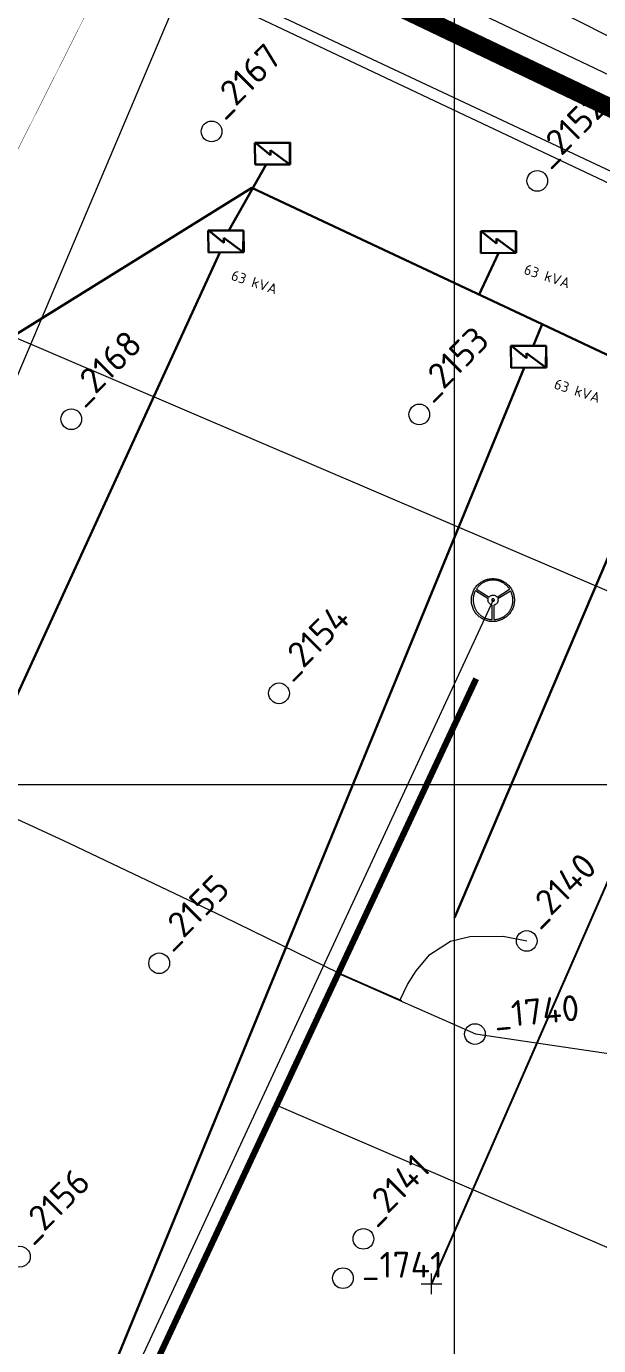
# Model space of a CAD drawing. Header units: millimetres. Extents: x 519 to 9564855, y -810 to 5021775.
# Drawn here: x 9527793 to 9528070, y 4999729 to 5000366 of the extents above; entities that cross this region are included whole.
import ezdxf

# ---------------------------------------------------------------- set-up
doc = ezdxf.new("R2010")
doc.units = ezdxf.units.MM
doc.header["$LTSCALE"] = 2
doc.header["$MEASUREMENT"] = 0
doc.header["$PDMODE"] = 2
doc.header["$PDSIZE"] = 5
doc.linetypes.add('DASHED', pattern=[0.75, 0.5, -0.25])
for name, color, linetype in [('FIBERGLASS', 212, 'Continuous'), ('GRID_PULKOVO', 7, 'Continuous'), ('OilColl&Flowlines', 3, 'Continuous'), ('OLD WELLS(dr.bfr2000)', 24, 'Continuous'), ('PPLINE_WAT', 7, 'WTR_LINE'), ('ROAD_ASF', 9, 'Continuous'), ('ROAD_GROUND', 9, 'Continuous')]:
    doc.layers.add(name, color=color, linetype=linetype)
for name, color, linetype, lineweight in [('PPLINE_GAS', 4, 'GAS_LINE', 30), ('WELLS(drilled after 2000y)', 6, 'Continuous', 40), ('Новый водовод', 5, 'g_122_vpr', 30), ('Оптиковолоконный кабель', 220, 'CAB6', 20), ('связь', 4, 'Continuous', 13), ('Скважины на 2026', 222, 'Continuous', 50), ('Электро', 1, 'Continuous', 30), ('Электроснаб', 1, 'Continuous', 18), ('Электроснабжене', 1, 'Continuous', 18)]:
    doc.layers.add(name, color=color, linetype=linetype, lineweight=lineweight)
doc.styles.add('92051501$0$STANDARD', font='simplex.shx')
doc.styles.add('Elect', font='isocpeur.ttf')
doc.styles.add('Line_GUGK', font='')
doc.styles.get("Standard").update_dxf_attribs({"font": 'isocpeur.ttf', "width": 0.5})
doc.styles.get('Line_GUGK').set_extended_font_data('Bm431', italic=True)
doc.linetypes.add('CAB', pattern='A,0.7,-0.43403,["K",Standard,S=0.9,R=0,X=-0.4,Y=-0.3],-0.8', length=1.93403)
doc.linetypes.add('CAB6', pattern='A,0.9,-0.9,["6",Standard,S=0.9,R=0,X=-0.8,Y=-0.4],11', length=12.8)
doc.linetypes.add('g_122_vpr', pattern='A,2,-2,3,-0.6,["Впр",Line_GUGK,S=2,R=0,X=0,Y=-1],-6.4,3,-2,8,-2,8,-2,6', length=45)
doc.linetypes.add('GAS_LINE', pattern='A,0.5,-0.2,["G",92051501$0$STANDARD,S=0.1,R=0,X=-0.1,Y=-0.05],-0.05', length=0.75)
doc.linetypes.add('WTR_LINE', pattern='A,0.5,-0.2,["W",92051501$0$STANDARD,S=0.1,R=0,X=-0.1,Y=-0.05],-0.05', length=0.75)

msp = doc.modelspace()

# ---------------------------------------------------------------- linework, layer by layer
at = {"layer": 'FIBERGLASS', "color": 3, "linetype": 'DASHED', "lineweight": 0, "ltscale": 0.07, "const_width": 3}
msp.add_lwpolyline([(9528010.58, 5000051.16), (9527699.68, 4999386.58), (9528736.56, 4998907.18), (9529366.4667, 4997403.7465)], dxfattribs=at)
at = {"layer": 'GRID_PULKOVO', "lineweight": 0}
for p, q in [((9528000, 5011000), (9528000, 4992000)), ((9519000, 5000000), (9533000, 5000000))]:
    msp.add_line(p, q, dxfattribs=at)
at = {"layer": 'OilColl&Flowlines', "lineweight": 0}
for points in [[(9528018.6564, 5000099.55727), (9528018.6564, 5000099.55727), (9528019.18612, 5000099.54688), (9528019.70546, 5000099.50533), (9528020.22479, 5000099.43263), (9528020.73374, 5000099.34953), (9528021.2323, 5000099.22489), (9528021.72048, 5000099.08987), (9528022.20865, 5000098.92368), (9528022.67606, 5000098.73672), (9528023.13307, 5000098.52898), (9528023.5797, 5000098.30048), (9528024.01594, 5000098.05119), (9528024.4418, 5000097.78114), (9528024.84688, 5000097.49031), (9528025.24157, 5000097.17871), (9528025.61549, 5000096.85672), (9528025.97903, 5000096.51396), (9528026.32179, 5000096.15043), (9528026.65417, 5000095.7765), (9528026.96577, 5000095.38181), (9528027.2566, 5000094.97673), (9528027.52665, 5000094.55087), (9528027.77593, 5000094.11463), (9528028.00444, 5000093.668), (9528028.22256, 5000093.21099), (9528028.40952, 5000092.7332), (9528028.57571, 5000092.25541), (9528028.71073, 5000091.75685), (9528028.82499, 5000091.25829), (9528028.91847, 5000090.74934), (9528028.99118, 5000090.23), (9528029.03272, 5000089.70028), (9528029.04311, 5000089.17056), (9528029.04311, 5000089.17056), (9528029.03272, 5000088.63045), (9528028.99118, 5000088.10073), (9528028.91847, 5000087.58139), (9528028.82499, 5000087.07244), (9528028.71073, 5000086.57388), (9528028.57571, 5000086.07532), (9528028.40952, 5000085.58714), (9528028.22256, 5000085.11974), (9528028.00444, 5000084.66272), (9528027.77593, 5000084.2161), (9528027.52665, 5000083.77985), (9528027.2566, 5000083.354), (9528026.96577, 5000082.94892), (9528026.65417, 5000082.55422), (9528026.32179, 5000082.1803), (9528025.97903, 5000081.81677), (9528025.61549, 5000081.474), (9528025.24157, 5000081.15202), (9528024.84688, 5000080.84041), (9528024.4418, 5000080.54959), (9528024.01594, 5000080.27953), (9528023.5797, 5000080.03025), (9528023.13307, 5000079.80174), (9528022.67606, 5000079.59401), (9528022.20865, 5000079.40705), (9528021.72048, 5000079.25125), (9528021.2323, 5000079.10583), (9528020.73374, 5000078.99158), (9528020.22479, 5000078.8981), (9528019.70546, 5000078.83578), (9528019.18612, 5000078.79423), (9528018.6564, 5000078.78385), (9528018.6564, 5000078.78385), (9528018.11629, 5000078.79423), (9528017.58657, 5000078.83578), (9528017.06723, 5000078.8981), (9528016.55828, 5000078.99158), (9528016.04933, 5000079.10583), (9528015.56116, 5000079.25125), (9528015.07298, 5000079.40705), (9528014.60558, 5000079.59401), (9528014.13818, 5000079.80174), (9528013.69155, 5000080.03025), (9528013.25531, 5000080.27953), (9528012.83984, 5000080.54959), (9528012.43476, 5000080.84041), (9528012.04006, 5000081.15202), (9528011.66614, 5000081.474), (9528011.30261, 5000081.81677), (9528010.95985, 5000082.1803), (9528010.62747, 5000082.55422), (9528010.32626, 5000082.94892), (9528010.03543, 5000083.354), (9528009.76537, 5000083.77985), (9528009.51609, 5000084.2161), (9528009.28759, 5000084.66272), (9528009.07985, 5000085.11974), (9528008.89289, 5000085.58714), (9528008.73709, 5000086.07532), (9528008.59168, 5000086.57388), (9528008.47742, 5000087.07244), (9528008.38394, 5000087.58139), (9528008.32162, 5000088.10073), (9528008.28008, 5000088.63045), (9528008.26969, 5000089.17056), (9528008.26969, 5000089.17056), (9528008.28008, 5000089.70028), (9528008.32162, 5000090.23), (9528008.38394, 5000090.74934), (9528008.47742, 5000091.25829), (9528008.59168, 5000091.75685), (9528008.73709, 5000092.25541), (9528008.89289, 5000092.7332), (9528009.07985, 5000093.21099), (9528009.28759, 5000093.668), (9528009.51609, 5000094.11463), (9528009.76537, 5000094.55087), (9528010.03543, 5000094.97673), (9528010.32626, 5000095.38181), (9528010.62747, 5000095.7765), (9528010.95985, 5000096.15043), (9528011.30261, 5000096.51396), (9528011.66614, 5000096.85672), (9528012.04006, 5000097.17871), (9528012.43476, 5000097.49031), (9528012.83984, 5000097.78114), (9528013.25531, 5000098.05119), (9528013.69155, 5000098.30048), (9528014.13818, 5000098.52898), (9528014.60558, 5000098.73672), (9528015.07298, 5000098.92368), (9528015.56116, 5000099.08987), (9528016.04933, 5000099.22489), (9528016.55828, 5000099.34953), (9528017.06723, 5000099.43263), (9528017.58657, 5000099.50533), (9528018.11629, 5000099.54688), (9528018.6564, 5000099.55727)], [(9528016.78679, 5000090.59354), (9528016.78679, 5000090.59354), (9528016.99453, 5000090.84282), (9528017.23342, 5000091.06094), (9528017.49309, 5000091.23751), (9528017.75276, 5000091.37254), (9528018.0332, 5000091.46602), (9528018.32402, 5000091.53873), (9528018.61485, 5000091.56989), (9528018.90568, 5000091.56989), (9528019.18612, 5000091.53873), (9528019.46656, 5000091.47641), (9528019.72623, 5000091.39331), (9528019.96512, 5000091.27906), (9528020.19363, 5000091.14403), (9528020.38059, 5000090.97784), (9528020.54678, 5000090.80127), (9528020.68181, 5000090.59354), (9528026.76842, 5000094.40546), (9528026.76842, 5000094.40546), (9528026.62301, 5000094.64435), (9528026.45682, 5000094.87286), (9528026.29063, 5000095.10137), (9528026.11406, 5000095.32988), (9528025.9271, 5000095.548), (9528025.74014, 5000095.76612), (9528025.5324, 5000095.97385), (9528025.32467, 5000096.18159), (9528025.10655, 5000096.37893), (9528024.88843, 5000096.57628), (9528024.64953, 5000096.76324), (9528024.41064, 5000096.93982), (9528024.17174, 5000097.11639), (9528023.92246, 5000097.28258), (9528023.66279, 5000097.44876), (9528023.40313, 5000097.59418), (9528023.13307, 5000097.73959), (9528022.86302, 5000097.88501), (9528022.58258, 5000098.00965), (9528022.30213, 5000098.13429), (9528022.02169, 5000098.24854), (9528021.73087, 5000098.35241), (9528021.44004, 5000098.44589), (9528021.14921, 5000098.52898), (9528020.84799, 5000098.61208), (9528020.54678, 5000098.6744), (9528020.24557, 5000098.73672), (9528019.93396, 5000098.78865), (9528019.63275, 5000098.81981), (9528019.32115, 5000098.85097), (9528019.00955, 5000098.86136), (9528018.69795, 5000098.87174), (9528018.69795, 5000098.87174), (9528018.38634, 5000098.86136), (9528018.07474, 5000098.85097), (9528017.76314, 5000098.81981), (9528017.45154, 5000098.78865), (9528017.15033, 5000098.73672), (9528016.84911, 5000098.68478), (9528016.5479, 5000098.62246), (9528016.25707, 5000098.54976), (9528015.95585, 5000098.45628), (9528015.67541, 5000098.3628), (9528015.38459, 5000098.26932), (9528015.10414, 5000098.15506), (9528014.83409, 5000098.03042), (9528014.56403, 5000097.90578), (9528014.29398, 5000097.77075), (9528014.03431, 5000097.62534), (9528013.77464, 5000097.47993), (9528013.52536, 5000097.31374), (9528013.27608, 5000097.14755), (9528013.03719, 5000096.98136), (9528012.80868, 5000096.7944), (9528012.58017, 5000096.60744), (9528012.36205, 5000096.42048), (9528012.14393, 5000096.21275), (9528011.9362, 5000096.00501), (9528011.73885, 5000095.79728), (9528011.55189, 5000095.57916), (9528011.36493, 5000095.35065), (9528011.18835, 5000095.12214), (9528011.01178, 5000094.89363), (9528010.85598, 5000094.65474), (9528010.70018, 5000094.40546), (9528016.78679, 5000090.59354)], [(9528018.25132, 5000086.78161), (9528018.25132, 5000086.78161), (9528018.01242, 5000086.86471), (9528017.78392, 5000086.95819), (9528017.55541, 5000087.08283), (9528017.34767, 5000087.21786), (9528017.15033, 5000087.37366), (9528016.97375, 5000087.53984), (9528016.80756, 5000087.7268), (9528016.67254, 5000087.92415), (9528016.5479, 5000088.13189), (9528016.44403, 5000088.35001), (9528016.37132, 5000088.57851), (9528016.31939, 5000088.81741), (9528016.29862, 5000089.06669), (9528016.309, 5000089.31597), (9528016.35055, 5000089.56525), (9528016.42326, 5000089.82492), (9528010.22239, 5000093.71994), (9528010.22239, 5000093.71994), (9528010.08736, 5000093.47065), (9528009.96272, 5000093.22137), (9528009.84847, 5000092.96171), (9528009.7446, 5000092.70204), (9528009.64073, 5000092.43198), (9528009.54725, 5000092.15154), (9528009.46416, 5000091.88149), (9528009.39145, 5000091.59066), (9528009.32913, 5000091.31022), (9528009.2772, 5000091.01939), (9528009.22527, 5000090.72856), (9528009.19411, 5000090.43774), (9528009.16295, 5000090.13652), (9528009.14217, 5000089.83531), (9528009.13179, 5000089.53409), (9528009.13179, 5000089.23288), (9528009.14217, 5000088.93166), (9528009.16295, 5000088.63045), (9528009.18372, 5000088.31885), (9528009.22527, 5000088.01763), (9528009.26681, 5000087.71642), (9528009.32913, 5000087.4152), (9528009.39145, 5000087.11399), (9528009.46416, 5000086.81277), (9528009.54725, 5000086.51156), (9528009.64073, 5000086.22073), (9528009.7446, 5000085.9299), (9528009.85886, 5000085.63908), (9528009.9835, 5000085.34825), (9528010.11852, 5000085.06781), (9528010.26394, 5000084.78736), (9528010.41974, 5000084.50692), (9528010.41974, 5000084.50692), (9528010.57554, 5000084.23687), (9528010.75211, 5000083.9772), (9528010.9183, 5000083.71753), (9528011.10526, 5000083.46825), (9528011.30261, 5000083.22936), (9528011.49996, 5000082.99046), (9528011.6973, 5000082.76196), (9528011.91542, 5000082.54384), (9528012.12316, 5000082.3361), (9528012.35167, 5000082.12837), (9528012.58017, 5000081.93102), (9528012.81907, 5000081.74406), (9528013.05796, 5000081.5571), (9528013.29686, 5000081.39091), (9528013.54614, 5000081.22472), (9528013.80581, 5000081.06892), (9528014.05509, 5000080.91312), (9528014.32514, 5000080.77809), (9528014.58481, 5000080.64307), (9528014.85486, 5000080.51843), (9528015.12492, 5000080.40417), (9528015.40536, 5000080.30031), (9528015.67541, 5000080.19644), (9528015.95585, 5000080.11335), (9528016.24668, 5000080.03025), (9528016.52712, 5000079.95754), (9528016.80756, 5000079.89522), (9528017.09839, 5000079.84329), (9528017.38922, 5000079.79136), (9528017.66966, 5000079.7602), (9528017.96049, 5000079.73942), (9528018.25132, 5000079.71865), (9528018.25132, 5000086.78161)], [(9528021.04534, 5000089.82492), (9528021.04534, 5000089.82492), (9528021.10766, 5000089.55486), (9528021.13882, 5000089.28481), (9528021.13882, 5000089.02514), (9528021.11805, 5000088.77586), (9528021.0765, 5000088.52658), (9528021.01418, 5000088.28769), (9528020.9207, 5000088.06957), (9528020.81683, 5000087.86183), (9528020.68181, 5000087.66448), (9528020.51562, 5000087.47752), (9528020.33905, 5000087.32172), (9528020.1417, 5000087.16592), (9528019.92358, 5000087.04128), (9528019.68468, 5000086.93741), (9528019.42502, 5000086.84393), (9528019.14457, 5000086.78161), (9528019.14457, 5000079.71865), (9528019.14457, 5000079.71865), (9528019.42502, 5000079.72904), (9528019.70546, 5000079.74981), (9528019.9859, 5000079.78097), (9528020.26634, 5000079.82252), (9528020.54678, 5000079.87445), (9528020.82722, 5000079.92638), (9528021.10766, 5000079.99909), (9528021.3881, 5000080.0718), (9528021.66854, 5000080.15489), (9528021.94899, 5000080.24837), (9528022.22943, 5000080.35224), (9528022.49948, 5000080.45611), (9528022.76954, 5000080.58075), (9528023.03959, 5000080.70539), (9528023.30965, 5000080.84041), (9528023.56931, 5000080.98583), (9528023.82898, 5000081.13124), (9528024.08865, 5000081.29743), (9528024.33793, 5000081.46362), (9528024.58721, 5000081.64019), (9528024.8261, 5000081.81677), (9528025.065, 5000082.01411), (9528025.29351, 5000082.21146), (9528025.52201, 5000082.41919), (9528025.74014, 5000082.62693), (9528025.94787, 5000082.85544), (9528026.1556, 5000083.08394), (9528026.35295, 5000083.32284), (9528026.53991, 5000083.56173), (9528026.72687, 5000083.81101), (9528026.89306, 5000084.07068), (9528027.05925, 5000084.34074), (9528027.05925, 5000084.34074), (9528027.21505, 5000084.62118), (9528027.36046, 5000084.90162), (9528027.49549, 5000085.19245), (9528027.62013, 5000085.47289), (9528027.724, 5000085.76372), (9528027.82786, 5000086.06493), (9528027.92134, 5000086.35576), (9528028.00444, 5000086.64659), (9528028.07715, 5000086.9478), (9528028.14985, 5000087.24902), (9528028.20179, 5000087.53984), (9528028.24333, 5000087.84106), (9528028.27449, 5000088.14227), (9528028.30565, 5000088.44349), (9528028.31604, 5000088.73431), (9528028.32643, 5000089.03553), (9528028.32643, 5000089.33674), (9528028.30565, 5000089.62757), (9528028.28488, 5000089.9184), (9528028.25372, 5000090.21961), (9528028.22256, 5000090.51044), (9528028.17063, 5000090.79088), (9528028.11869, 5000091.08171), (9528028.04599, 5000091.36215), (9528027.97328, 5000091.64259), (9528027.89018, 5000091.92303), (9528027.7967, 5000092.20348), (9528027.70322, 5000092.47353), (9528027.58897, 5000092.7332), (9528027.47472, 5000093.00325), (9528027.35008, 5000093.26292), (9528027.21505, 5000093.5122), (9528021.04534, 5000089.82492)], [(9528018.737, 5000089.155), (9527768.13413, 4999549.29115)], [(9528018.73949, 5000089.82492), (9528018.73949, 5000089.82492), (9528018.60447, 5000089.81453), (9528018.47982, 5000089.77299), (9528018.37596, 5000089.71067), (9528018.27209, 5000089.63796), (9528018.19938, 5000089.53409), (9528018.13706, 5000089.43022), (9528018.09552, 5000089.30558), (9528018.08513, 5000089.17056), (9528018.08513, 5000089.17056), (9528018.09552, 5000089.03553), (9528018.13706, 5000088.92128), (9528018.19938, 5000088.80702), (9528018.27209, 5000088.71354), (9528018.37596, 5000088.63045), (9528018.47982, 5000088.57851), (9528018.60447, 5000088.53697), (9528018.73949, 5000088.52658), (9528018.73949, 5000088.52658), (9528018.87452, 5000088.53697), (9528018.98877, 5000088.57851), (9528019.10303, 5000088.63045), (9528019.19651, 5000088.71354), (9528019.2796, 5000088.80702), (9528019.33154, 5000088.92128), (9528019.37308, 5000089.03553), (9528019.38347, 5000089.17056), (9528019.38347, 5000089.17056), (9528019.37308, 5000089.30558), (9528019.33154, 5000089.43022), (9528019.2796, 5000089.53409), (9528019.19651, 5000089.63796), (9528019.10303, 5000089.71067), (9528018.98877, 5000089.77299), (9528018.87452, 5000089.81453), (9528018.73949, 5000089.82492)]]:
    msp.add_lwpolyline(points, dxfattribs=at)
at = {"layer": 'OLD WELLS(dr.bfr2000)', "lineweight": 0}
for centre in [(9527882.7, 5000315.7), (9528040.1, 5000291.8), (9527814.9, 5000176.6), (9527983.1, 5000178.9), (9527915.3, 5000044.1), (9528035, 4999924.4), (9527857.4, 4999913.6), (9528010, 4999879.4), (9527956.1, 4999780.4), (9527790.1, 4999771.8), (9527946.2, 4999761.4)]:
    msp.add_circle(centre, 5, dxfattribs=at)
at = {"layer": 'PPLINE_GAS', "linetype": 'GAS_LINE', "lineweight": 0, "ltscale": 20}
for p, q in [((9526079.469, 5001235.137), (9528506.802, 5000093.688)), ((9527632.75, 5000282.51), (9528106.66, 5000079.74))]:
    msp.add_line(p, q, dxfattribs=at)
at = {"layer": 'PPLINE_WAT', "color": 5, "lineweight": 0, "ltscale": 0.5}
msp.add_lwpolyline([(9523498.307, 5002453.507), (9529318.71854, 4999702.75469), (9529357.22076, 4999682.3134), (9529399.33276, 4999675.09879), (9529430.61579, 4999677.50366), (9529678.713, 4999710.142)], dxfattribs=at)
at = {"layer": 'ROAD_ASF', "lineweight": 0}
for points in [[(9527474.32311, 5000617.56906), (9528116.89056, 5000310.63684), (9528226.81042, 5000254.72721), (9528337.76363, 5000207.62802), (9528423.33384, 5000175.53919), (9528508.23721, 5000140.55539), (9528831.91636, 4999991.29355), (9528958.52373, 4999929.76891), (9529199.19997, 4999816.72519), (9529420.2383, 4999714.80045), (9529519.78295, 4999725.69735), (9530586.07899, 4999915.82845), (9531035.1768, 4999767.30001), (9531137.77581, 4999727.02189), (9531247.69257, 4999681.75617), (9532796.3991, 4999126.78216), (9532853.27595, 4999098.34373), (9532865.72759, 4999063.50198), (9532802.29469, 4998894.888), (9532387.6961, 4997953.31546)], [(9527471.737, 5000612.155), (9528114.237, 5000305.255), (9528224.27506, 5000249.28525), (9528335.537, 5000202.055), (9528421.137, 5000169.955), (9528505.837, 5000135.055), (9528829.3486, 4999985.87043), (9528955.937, 4999924.355), (9529196.66831, 4999811.28542), (9529419.237, 4999708.655), (9529520.637, 4999719.755), (9530585.637, 4999909.655), (9531033.137, 4999761.655), (9531135.537, 4999721.455), (9531245.537, 4999676.155), (9531543.14748, 4999569.50724)]]:
    msp.add_lwpolyline(points, dxfattribs=at)
at = {"layer": 'ROAD_GROUND', "color": 8, "lineweight": 0, "const_width": 9}
msp.add_lwpolyline([(9527473.0333, 5000614.86048), (9528115.56378, 5000307.94592), (9528225.54274, 5000252.00623), (9528336.65031, 5000204.84151), (9528422.23542, 5000172.7471), (9528507.0371, 5000137.8052), (9528830.63248, 4999988.58199), (9528957.24834, 4999927.05352), (9529197.94374, 4999814.00088), (9529419.73765, 4999711.72773), (9529520.20998, 4999722.72618), (9530585.85799, 4999912.74173), (9531034.1569, 4999764.47751), (9531136.65641, 4999724.23844), (9531246.61478, 4999678.95558), (9532795.21805, 4999124.01858), (9532850.85648, 4999096.19937), (9532862.5323, 4999063.52849), (9532799.51584, 4998896.0215), (9532384.95048, 4997954.52443)], dxfattribs=at)
at = {"layer": 'WELLS(drilled after 2000y)', "color": 6, "linetype": 'ByBlock', "lineweight": 0, "ltscale": 5, "const_width": 0.2}
msp.add_lwpolyline([(9528369.40559, 5001459.80421), (9527651.8741, 5000034.42587)], dxfattribs=at)
at = {"layer": 'WELLS(drilled after 2000y)', "linetype": 'ByBlock', "lineweight": 0}
for points in [[(9527722.52072, 5000013.80081), (9527811.1575, 4999972.9264), (9527888.34158, 4999936.17299), (9527943.9766, 4999909.0635), (9527973.8523, 4999895.8683), (9527974.48055, 4999895.58988)], [(9527973.85232, 4999895.86829), (9527977.38837, 4999903.33447), (9527981.54489, 4999909.89668), (9527988.1473, 4999917.8055), (9527998.21178, 4999924.22323), (9528007.5588, 4999926.4835), (9528023.60916, 4999926.63841), (9528035.0018, 4999924.3958)]]:
    msp.add_lwpolyline(points, dxfattribs=at)
at = {"layer": 'WELLS(drilled after 2000y)', "linetype": 'ByBlock', "lineweight": 0, "elevation": -25.007}
msp.add_lwpolyline([(9528417.0575, 4999704.7889), (9528396.87416, 4999681.86364), (9528384.2574, 4999685.598), (9528276.7911, 4999712.9521), (9528157.6439, 4999744.2049), (9528096.7473, 4999766.384), (9527914.2923, 4999844.8021), (9527943.7539, 4999908.8986), (9528010.228, 4999879.5717), (9528143.3279, 4999859.9025), (9528157.229, 4999857.0016), (9528301.1834, 4999801.64095), (9528344.64287, 4999788.32379), (9528432.11843, 4999745.0206), (9528472.96328, 4999727.91254), (9528493.38251, 4999719.35985), (9528678.1303, 4999657.0074), (9528915.3462, 4999581.7233), (9528978.88612, 4999555.64747), (9528957.63047, 4999487.71234), (9528957.63047, 4999487.71234)], dxfattribs=at)
at = {"layer": 'Новый водовод', "color": 5, "linetype": 'WTR_LINE', "lineweight": 0, "ltscale": 40, "const_width": 1}
msp.add_lwpolyline([(9528480.54459, 5000782.15978), (9528479.77317, 5000780.31454), (9528484.81662, 5000778.38488), (9528447.59793, 5000683.72073), (9528245.9218, 5000305.3578), (9528155.12671, 5000134.77211), (9528112.33705, 5000040.32036), (9527989.14, 4999758.94)], dxfattribs=at)
at = {"layer": 'Новый водовод', "color": 5, "linetype": 'WTR_LINE', "lineweight": 0, "ltscale": 40}
msp.add_point((9527988.94, 4999758.64), dxfattribs=at)
at = {"layer": 'Оптиковолоконный кабель', "linetype": 'CAB', "lineweight": 20, "ltscale": 0.1}
msp.add_lwpolyline([(9527414.361, 5000657.715), (9528367.831, 5000203.306), (9528537.67, 5000144.581), (9528948.1749, 4999950.5579), (9528948.1749, 4999950.5579), (9528948.1749, 4999950.5579), (9528948.1749, 4999950.5579), (9528948.1749, 4999950.5579), (9528948.1749, 4999950.5579), (9528948.1749, 4999950.5579), (9528948.1749, 4999950.5579), (9528948.1749, 4999950.5579)], dxfattribs=at)
at = {"layer": 'связь', "color": 5, "linetype": 'WTR_LINE', "lineweight": 0, "flags": 128}
msp.add_lwpolyline([(9527322.61221, 5000713.62129), (9527342.47559, 5000703.79193), (9527427.60198, 5000662.76693), (9527514.68763, 5000620.77571), (9527594.97652, 5000581.28371), (9527607.22061, 5000576.79735), (9527644.70666, 5000557.01628), (9527702.64516, 5000531.48108), (9527851.77373, 5000459.1608), (9528010.34164, 5000391.09462), (9528056.31679, 5000370.97002), (9528142.91544, 5000327.28509), (9528152.27957, 5000322.67064)], dxfattribs=at)
at = {"layer": 'Скважины на 2026', "lineweight": 5}
msp.add_line((9528252.251, 5001290.967), (9526560.04883, 4997299.22482), dxfattribs=at)
at = {"layer": 'Электро'}
for p, q in [((9527903.63867, 5000310.21532, 0), (9527920.6871, 5000310.31966, 0)), ((9527903.70337, 5000299.64297, 0), (9527903.63867, 5000310.21532, 0)), ((9527920.58985, 5000310.22121, 0), (9527903.99425, 5000310.11964, 0)), ((9527903.99425, 5000310.11964, 0), (9527911.20603, 5000304.29241, 0)), ((9527920.51616, 5000299.77875, 0), (9527920.58985, 5000310.22121, 0)), ((9527920.6871, 5000310.31966, 0), (9527920.7518, 5000299.74731, 0)), ((9527911.20603, 5000304.29241, 0), (9527911.19149, 5000306.66764, 0)), ((9527911.19149, 5000306.66764, 0), (9527920.51616, 5000299.77875, 0)), ((9527920.7518, 5000299.74731, 0), (9527903.70337, 5000299.64297, 0)), ((9527881.13418, 5000267.74322, 0), (9527898.18262, 5000267.84755, 0)), ((9527881.19889, 5000257.17086, 0), (9527881.13418, 5000267.74322, 0)), ((9527898.08536, 5000267.7491, 0), (9527881.48976, 5000267.64754, 0)), ((9527881.48976, 5000267.64754, 0), (9527888.70154, 5000261.8203, 0)), ((9527898.01167, 5000257.30664, 0), (9527898.08536, 5000267.7491, 0)), ((9527898.18262, 5000267.84755, 0), (9527898.24732, 5000257.2752, 0)), ((9528012.8164, 5000267.45512, 0), (9528029.86483, 5000267.55945, 0)), ((9528012.8811, 5000256.88277, 0), (9528012.8164, 5000267.45512, 0)), ((9528029.76758, 5000267.461, 0), (9528013.17198, 5000267.35944, 0)), ((9528013.17198, 5000267.35944, 0), (9528020.38376, 5000261.53221, 0)), ((9528029.69389, 5000257.01854, 0), (9528029.76758, 5000267.461, 0)), ((9528029.86483, 5000267.55945, 0), (9528029.92954, 5000256.9871, 0)), ((9527888.70154, 5000261.8203, 0), (9527888.68701, 5000264.19554, 0)), ((9527888.68701, 5000264.19554, 0), (9527898.01167, 5000257.30664, 0)), ((9528020.38376, 5000261.53221, 0), (9528020.36922, 5000263.90744, 0)), ((9528020.36922, 5000263.90744, 0), (9528029.69389, 5000257.01854, 0)), ((9527898.24732, 5000257.2752, 0), (9527881.19889, 5000257.17086, 0)), ((9528029.92954, 5000256.9871, 0), (9528012.8811, 5000256.88277, 0)), ((9528027.38553, 5000212.03881, 0), (9528044.43396, 5000212.14315, 0)), ((9528027.45023, 5000201.46646, 0), (9528027.38553, 5000212.03881, 0)), ((9528044.33671, 5000212.0447, 0), (9528027.74111, 5000211.94313, 0)), ((9528027.74111, 5000211.94313, 0), (9528034.95289, 5000206.1159, 0)), ((9528034.95289, 5000206.1159, 0), (9528034.93835, 5000208.49113, 0)), ((9528034.93835, 5000208.49113, 0), (9528044.26302, 5000201.60223, 0)), ((9528044.26302, 5000201.60223, 0), (9528044.33671, 5000212.0447, 0)), ((9528044.43396, 5000212.14315, 0), (9528044.49867, 5000201.57079, 0)), ((9528044.49867, 5000201.57079, 0), (9528027.45023, 5000201.46646, 0))]:
    msp.add_line(p, q, dxfattribs=at)
at = {"layer": 'Электро', "ltscale": 0.5}
for p, q in [((9527909.16536, 5000299.6764, 0), (9527890.98049, 5000267.80348, 0)), ((9527902.11357, 5000288.41598, 0), (9527763.10056, 5000202.11199, 0)), ((9528042.48457, 5000222.55898, 0), (9527902.11357, 5000288.41598, 0)), ((9528021.40532, 5000256.93494, 0), (9528011.98973, 5000236.86606, 0)), ((9528042.48457, 5000222.55898, 0), (9528038.08622, 5000211.86136, 0)), ((9528131.15557, 5000180.60598, 0), (9528042.48457, 5000222.55898, 0))]:
    msp.add_line(p, q, dxfattribs=at)
at = {"layer": 'Электро', "ltscale": 0.0025}
for p, q in [((9527886.71773, 5000257.20464, 0), (9527659.33101, 4999761.04383, 0)), ((9528033.77656, 5000201.37944, 0), (9527829.21257, 4999703.84098, 0))]:
    msp.add_line(p, q, dxfattribs=at)
at = {"layer": 'Электро', "ltscale": 25}
msp.add_line((9528092.42494, 5000152.60938), (9528000.08279, 4999935.61421), dxfattribs=at)
at = {"layer": 'Электроснаб', "color": 1, "linetype": 'ByBlock', "lineweight": 0}
for p, q in [((9527903.63867, 5000310.21532, 0), (9527920.6871, 5000310.31966, 0)), ((9527903.70337, 5000299.64297, 0), (9527903.63867, 5000310.21532, 0)), ((9527920.58985, 5000310.22121, 0), (9527903.99425, 5000310.11964, 0)), ((9527903.99425, 5000310.11964, 0), (9527911.20603, 5000304.29241, 0)), ((9527920.51616, 5000299.77875, 0), (9527920.58985, 5000310.22121, 0)), ((9527920.6871, 5000310.31966, 0), (9527920.7518, 5000299.74731, 0)), ((9527911.20603, 5000304.29241, 0), (9527911.19149, 5000306.66764, 0)), ((9527911.19149, 5000306.66764, 0), (9527920.51616, 5000299.77875, 0)), ((9527920.7518, 5000299.74731, 0), (9527903.70337, 5000299.64297, 0)), ((9527881.13418, 5000267.74322, 0), (9527898.18262, 5000267.84755, 0)), ((9527881.19889, 5000257.17086, 0), (9527881.13418, 5000267.74322, 0)), ((9527898.08536, 5000267.7491, 0), (9527881.48976, 5000267.64754, 0)), ((9527881.48976, 5000267.64754, 0), (9527888.70154, 5000261.8203, 0)), ((9527898.01167, 5000257.30664, 0), (9527898.08536, 5000267.7491, 0)), ((9527898.18262, 5000267.84755, 0), (9527898.24732, 5000257.2752, 0)), ((9528012.8164, 5000267.45512, 0), (9528029.86483, 5000267.55945, 0)), ((9528012.8811, 5000256.88277, 0), (9528012.8164, 5000267.45512, 0)), ((9528029.76758, 5000267.461, 0), (9528013.17198, 5000267.35944, 0)), ((9528013.17198, 5000267.35944, 0), (9528020.38376, 5000261.53221, 0)), ((9528029.69389, 5000257.01854, 0), (9528029.76758, 5000267.461, 0)), ((9528029.86483, 5000267.55945, 0), (9528029.92954, 5000256.9871, 0)), ((9527888.70154, 5000261.8203, 0), (9527888.68701, 5000264.19554, 0)), ((9527888.68701, 5000264.19554, 0), (9527898.01167, 5000257.30664, 0)), ((9528020.38376, 5000261.53221, 0), (9528020.36922, 5000263.90744, 0)), ((9528020.36922, 5000263.90744, 0), (9528029.69389, 5000257.01854, 0)), ((9527898.24732, 5000257.2752, 0), (9527881.19889, 5000257.17086, 0)), ((9528029.92954, 5000256.9871, 0), (9528012.8811, 5000256.88277, 0)), ((9528027.38553, 5000212.03881, 0), (9528044.43396, 5000212.14315, 0)), ((9528027.45023, 5000201.46646, 0), (9528027.38553, 5000212.03881, 0)), ((9528044.33671, 5000212.0447, 0), (9528027.74111, 5000211.94313, 0)), ((9528027.74111, 5000211.94313, 0), (9528034.95289, 5000206.1159, 0)), ((9528034.95289, 5000206.1159, 0), (9528034.93835, 5000208.49113, 0)), ((9528034.93835, 5000208.49113, 0), (9528044.26302, 5000201.60223, 0)), ((9528044.26302, 5000201.60223, 0), (9528044.33671, 5000212.0447, 0)), ((9528044.43396, 5000212.14315, 0), (9528044.49867, 5000201.57079, 0)), ((9528044.49867, 5000201.57079, 0), (9528027.45023, 5000201.46646, 0))]:
    msp.add_line(p, q, dxfattribs=at)
at = {"layer": 'Электроснаб', "color": 1, "linetype": 'ByBlock', "lineweight": 0, "ltscale": 0.5}
for p, q in [((9527909.16536, 5000299.6764, 0), (9527890.98049, 5000267.80348, 0)), ((9527902.11357, 5000288.41598, 0), (9527763.10056, 5000202.11199, 0)), ((9528042.48457, 5000222.55898, 0), (9527902.11357, 5000288.41598, 0)), ((9528021.40532, 5000256.93494, 0), (9528011.98973, 5000236.86606, 0)), ((9528042.48457, 5000222.55898, 0), (9528038.08622, 5000211.86136, 0)), ((9528131.15557, 5000180.60598, 0), (9528042.48457, 5000222.55898, 0))]:
    msp.add_line(p, q, dxfattribs=at)
at = {"layer": 'Электроснаб', "color": 1, "linetype": 'ByBlock', "lineweight": 0, "ltscale": 0.0025}
for p, q in [((9527886.71773, 5000257.20464, 0), (9527659.33101, 4999761.04383, 0)), ((9528033.77656, 5000201.37944, 0), (9527829.21257, 4999703.84098, 0))]:
    msp.add_line(p, q, dxfattribs=at)
at = {"layer": 'Электроснаб', "color": 1, "linetype": 'ByBlock', "lineweight": 0, "ltscale": 25}
msp.add_line((9528092.42494, 5000152.60938), (9528000.08279, 4999935.61421), dxfattribs=at)
at = {"layer": 'Электроснабжене', "color": 1, "linetype": 'ByBlock', "lineweight": 0}
for p, q in [((9527903.63867, 5000310.21532, 0), (9527920.6871, 5000310.31966, 0)), ((9527903.70337, 5000299.64297, 0), (9527903.63867, 5000310.21532, 0)), ((9527920.58985, 5000310.22121, 0), (9527903.99425, 5000310.11964, 0)), ((9527903.99425, 5000310.11964, 0), (9527911.20603, 5000304.29241, 0)), ((9527920.51616, 5000299.77875, 0), (9527920.58985, 5000310.22121, 0)), ((9527920.6871, 5000310.31966, 0), (9527920.7518, 5000299.74731, 0)), ((9527911.20603, 5000304.29241, 0), (9527911.19149, 5000306.66764, 0)), ((9527911.19149, 5000306.66764, 0), (9527920.51616, 5000299.77875, 0)), ((9527920.7518, 5000299.74731, 0), (9527903.70337, 5000299.64297, 0)), ((9527881.13418, 5000267.74322, 0), (9527898.18262, 5000267.84755, 0)), ((9527881.19889, 5000257.17086, 0), (9527881.13418, 5000267.74322, 0)), ((9527898.08536, 5000267.7491, 0), (9527881.48976, 5000267.64754, 0)), ((9527881.48976, 5000267.64754, 0), (9527888.70154, 5000261.8203, 0)), ((9527898.01167, 5000257.30664, 0), (9527898.08536, 5000267.7491, 0)), ((9527898.18262, 5000267.84755, 0), (9527898.24732, 5000257.2752, 0)), ((9528012.8164, 5000267.45512, 0), (9528029.86483, 5000267.55945, 0)), ((9528012.8811, 5000256.88277, 0), (9528012.8164, 5000267.45512, 0)), ((9528029.76758, 5000267.461, 0), (9528013.17198, 5000267.35944, 0)), ((9528013.17198, 5000267.35944, 0), (9528020.38376, 5000261.53221, 0)), ((9528029.69389, 5000257.01854, 0), (9528029.76758, 5000267.461, 0)), ((9528029.86483, 5000267.55945, 0), (9528029.92954, 5000256.9871, 0)), ((9527888.70154, 5000261.8203, 0), (9527888.68701, 5000264.19554, 0)), ((9527888.68701, 5000264.19554, 0), (9527898.01167, 5000257.30664, 0)), ((9528020.38376, 5000261.53221, 0), (9528020.36922, 5000263.90744, 0)), ((9528020.36922, 5000263.90744, 0), (9528029.69389, 5000257.01854, 0)), ((9527898.24732, 5000257.2752, 0), (9527881.19889, 5000257.17086, 0)), ((9528029.92954, 5000256.9871, 0), (9528012.8811, 5000256.88277, 0)), ((9528027.38553, 5000212.03881, 0), (9528044.43396, 5000212.14315, 0)), ((9528027.45023, 5000201.46646, 0), (9528027.38553, 5000212.03881, 0)), ((9528044.33671, 5000212.0447, 0), (9528027.74111, 5000211.94313, 0)), ((9528027.74111, 5000211.94313, 0), (9528034.95289, 5000206.1159, 0)), ((9528034.95289, 5000206.1159, 0), (9528034.93835, 5000208.49113, 0)), ((9528034.93835, 5000208.49113, 0), (9528044.26302, 5000201.60223, 0)), ((9528044.26302, 5000201.60223, 0), (9528044.33671, 5000212.0447, 0)), ((9528044.43396, 5000212.14315, 0), (9528044.49867, 5000201.57079, 0)), ((9528044.49867, 5000201.57079, 0), (9528027.45023, 5000201.46646, 0))]:
    msp.add_line(p, q, dxfattribs=at)
at = {"layer": 'Электроснабжене', "color": 1, "linetype": 'ByBlock', "lineweight": 0, "ltscale": 0.5}
for p, q in [((9527909.16536, 5000299.6764, 0), (9527890.98049, 5000267.80348, 0)), ((9527902.11357, 5000288.41598, 0), (9527763.10056, 5000202.11199, 0)), ((9528042.48457, 5000222.55898, 0), (9527902.11357, 5000288.41598, 0)), ((9528021.40532, 5000256.93494, 0), (9528011.98973, 5000236.86606, 0)), ((9528042.48457, 5000222.55898, 0), (9528038.08622, 5000211.86136, 0)), ((9528131.15557, 5000180.60598, 0), (9528042.48457, 5000222.55898, 0))]:
    msp.add_line(p, q, dxfattribs=at)
at = {"layer": 'Электроснабжене', "color": 1, "linetype": 'ByBlock', "lineweight": 0, "ltscale": 0.0025}
for p, q in [((9527886.71773, 5000257.20464, 0), (9527659.33101, 4999761.04383, 0)), ((9528033.77656, 5000201.37944, 0), (9527829.21257, 4999703.84098, 0))]:
    msp.add_line(p, q, dxfattribs=at)
at = {"layer": 'Электроснабжене', "color": 1, "linetype": 'ByBlock', "lineweight": 0, "ltscale": 25}
msp.add_line((9528092.42494, 5000152.60938), (9528000.08279, 4999935.61421), dxfattribs=at)

# ---------------------------------------------------------------- texts
at = {"layer": 'OLD WELLS(dr.bfr2000)', "lineweight": 0, "style": 'Elect'}
for s, rotation, p in [(' _2167', 44.99999992, (9527882.7, 5000315.7)), (' _2152', 44.99999992, (9528040.1, 5000291.8)), (' _2153', 44.99999992, (9527983.1, 5000178.9)), (' _2168', 44.99999992, (9527814.9, 5000176.6)), (' _2154', 44.99999992, (9527915.3, 5000044.1)), (' _2140', 44.99999992, (9528035, 4999924.4)), (' _2155', 44.99999992, (9527857.4, 4999913.6)), (' _1740', 5.22742601, (9528011.67949, 4999881.52955)), (' _2141', 44.99999992, (9527956.1, 4999780.4)), (' _2156', 44.99999992, (9527790.1, 4999771.8)), (' _1741', 0.03369399, (9527947.41495, 4999761.63194))]:
    msp.add_text(s, height=12.5, rotation=rotation, dxfattribs=at).set_placement(p)
at = {"layer": 'Электро'}
for p in [(9527891.72477, 5000244.0705, -0.00006), (9528033.22185, 5000246.96207, -0.00006), (9528047.79098, 5000191.54576, -0.00006)]:
    msp.add_text('63 kVA', height=5, rotation=341.691556, dxfattribs=at).set_placement(p)
at = {"layer": 'Электроснаб', "color": 1, "linetype": 'ByBlock', "lineweight": 0}
for p in [(9527891.72477, 5000244.0705, -0.00006), (9528033.22185, 5000246.96207, -0.00006), (9528047.79098, 5000191.54576, -0.00006)]:
    msp.add_text('63 kVA', height=5, rotation=341.691556, dxfattribs=at).set_placement(p)
at = {"layer": 'Электроснабжене', "color": 1, "linetype": 'ByBlock', "lineweight": 0}
for p in [(9527891.72477, 5000244.0705, -0.00006), (9528033.22185, 5000246.96207, -0.00006), (9528047.79098, 5000191.54576, -0.00006)]:
    msp.add_text('63 kVA', height=5, rotation=341.691556, dxfattribs=at).set_placement(p)

doc.saveas('drawing.dxf')
